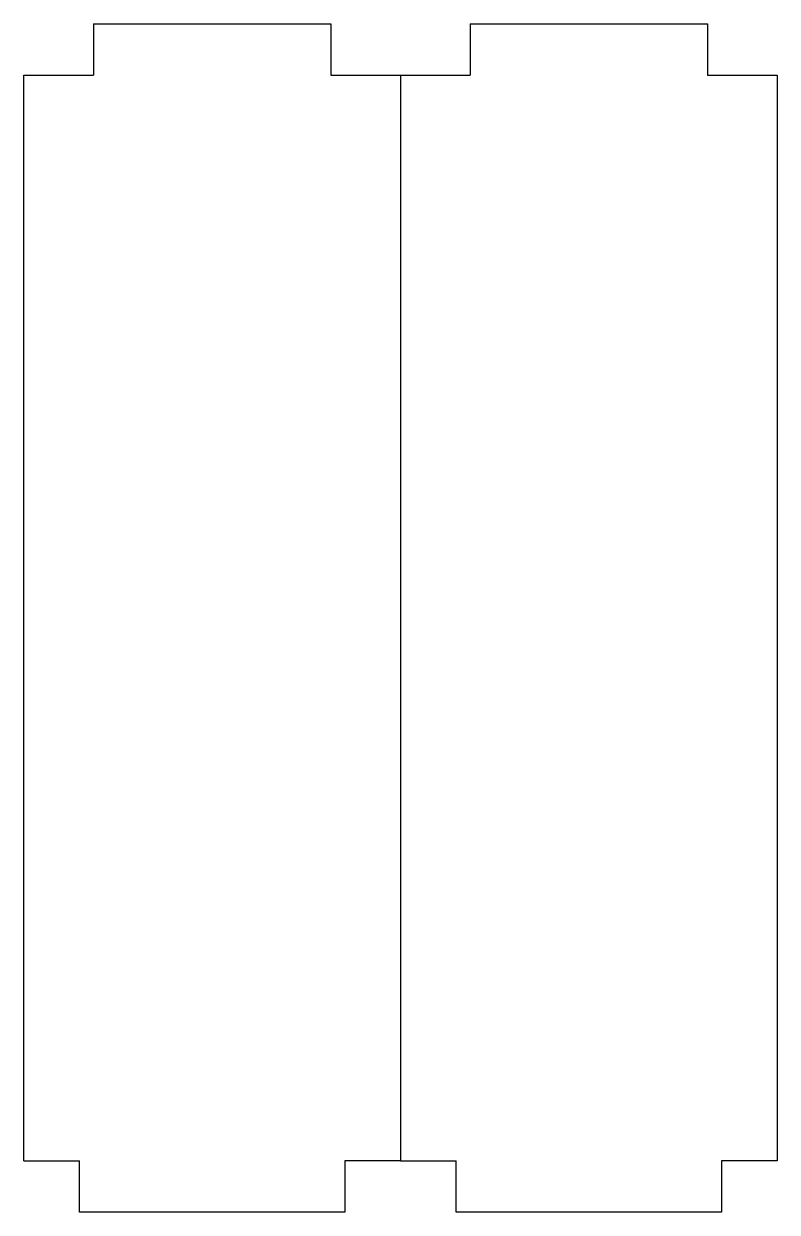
# Model space of a CAD drawing. Extents: x -86 to 86, y -135 to 135.
import ezdxf

# ---------------------------------------------------------------- set-up
doc = ezdxf.new("R2010")
doc.units = 0
doc.layers.get('0').update_dxf_attribs({"linetype": 'CONTINUOUS'})

msp = doc.modelspace()

# ---------------------------------------------------------------- linework, layer by layer
for p, q in [((-69.85, 135.24865), (-15.875, 135.24865)), ((-69.85, 135.24865), (-69.85, 123.51385)), ((-15.875, 135.24865), (-15.875, 123.51385)), ((15.875, 135.24865), (69.85, 135.24865)), ((15.875, 135.24865), (15.875, 123.51385)), ((69.85, 135.24865), (69.85, 123.51385)), ((-85.725, 123.51385), (-69.85, 123.51385)), ((-85.725, -123.51385), (-85.725, 123.51385)), ((-15.875, 123.51385), (0, 123.51385)), ((0, 123.51385), (0, -123.51385)), ((0, 123.51385), (15.875, 123.51385)), ((69.85, 123.51385), (85.725, 123.51385)), ((85.725, 123.51385), (85.725, -123.51385)), ((-85.725, -123.51385), (-73.025, -123.51385)), ((-73.025, -135.24865), (-73.025, -123.51385)), ((-12.7, -123.51385), (-12.7, -135.24865)), ((0, -123.51385), (-12.7, -123.51385)), ((0, -123.51385), (12.7, -123.51385)), ((12.7, -135.24865), (12.7, -123.51385)), ((73.025, -123.51385), (73.025, -135.24865)), ((85.725, -123.51385), (73.025, -123.51385)), ((-12.7, -135.24865), (-73.025, -135.24865)), ((73.025, -135.24865), (12.7, -135.24865))]:
    msp.add_line(p, q)

doc.saveas('drawing.dxf')
